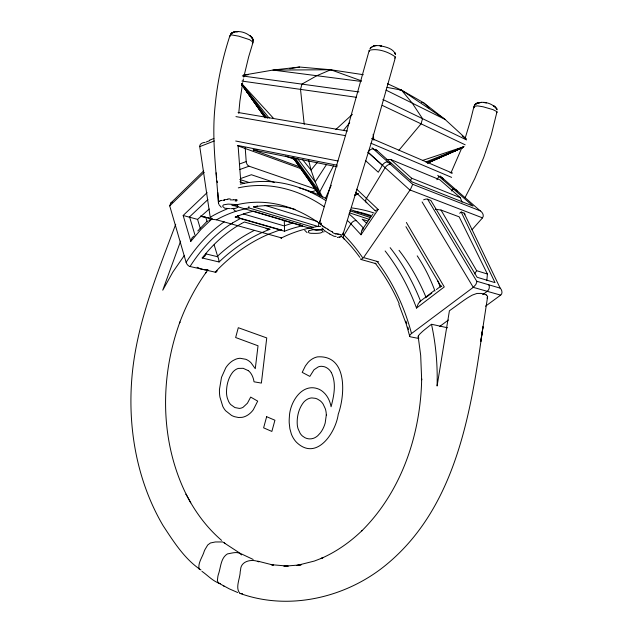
<?xml version="1.0" encoding="UTF-8"?>
<svg xmlns="http://www.w3.org/2000/svg" width="633" height="633" viewBox="0 0 633 633"><rect width="100%" height="100%" fill="white"/><g stroke="black" fill="none" stroke-linecap="round" stroke-linejoin="round"><path stroke-width="0.95" d="M319.673 222.088L345.958 133.99L369.205 50.418C377.284 47.863 388.963 51.993 395.498 57.081L371.634 141.634L343.11 233.957M486.207 294.899L487.6 296.299L487.078 298.143M423.604 199.83A4.74 2.239 -28.6 0 1 427.623 199.229L476.997 281.661L475.826 284.534L473.405 287.24L411.513 333.544A4.945 1.891 -25.9 0 0 410.516 336.851L418.809 338.465M238.752 113.315L239.891 101.193L242.7 82.662M248.951 206.311L248.785 207.853L235.911 211.287A179.076 135.114 89 0 0 216.478 219.793L212.459 219.342L210.267 217.23A183.926 138.477 89.2 0 1 227.089 208.969M486.824 280.688L487.41 274.018L459.162 216.834L440.972 210.029L435.362 209.262M319.103 222.547L318.344 226.392M343.213 233.569L343.228 233.15M369.205 50.418L369.427 51.344M487.639 296.592L480.756 341.575L482.995 326.731C471.15 411.79 456.369 507.405 385.734 565.15C345.942 597.694 289.02 611.122 239.986 593.398C234.827 587.883 240.192 578.467 240.2 571.718A49.857 30.526 -72 0 1 240.572 569.937C240.659 560.751 252.266 558.717 258.834 561.875M243.768 77.131L248.627 56.978L253.081 42.182L249.6 39.681L238.863 36.192L231.543 34.91L230.103 35.306L230.119 36.318M248.777 207.869L313.343 227.334L317.101 226.448M212.213 218.638L200.993 229.407L190.786 241.379L192.044 237.889L194.022 236.03M243.04 80.818L243.381 78.975M360.763 258.668L360.747 259.214M284.518 231.219L235.215 217.095A180.468 133.982 -83.4 0 1 253.485 211.185L302.511 225.815A170.752 131.949 -83.7 0 0 284.518 231.219L284.526 226.005L243.357 213.938M313.343 227.342A170.467 128.808 -75.9 0 0 281.535 237.905L281.471 238.15M465.033 197.607L474.734 178.712L483.818 157.174L491.343 134.671L497 111.677L492.98 109.636L483.098 106.779L477.448 105.861L473.982 106.407L470.319 121.101L465.255 137.915M406.378 222.484L444.271 286.939L416.514 308.089L418.46 303.262L420.613 301.284A202.323 159.872 87.4 0 0 390.15 247.677M395.498 57.081L394.549 58.094M229.969 35.511C222.547 58.276 217.364 81.799 215.133 105.648C211.596 138.002 216.154 170.404 218.456 202.655L218.504 202.916M319.736 221.653L319.879 221.36A14.369 3.157 23 0 1 320.314 220.87M180.642 241.086L162.752 290.191L172.872 272.032L184.425 255.336M175.713 224.28C156.509 275.513 135.106 327.221 131.545 382.459C128.254 431.627 137.788 482.299 162.776 525.105L163.061 525.58C173.553 541.579 184.796 559.414 201.009 569.993M461.259 149.182L451.036 172.714M325.307 198.77L331.217 185.303M497.15 112.12L496.557 112.666M410.382 180.888L411.616 178.197L390.672 159.484L386.882 159.611M333.551 165.909L319.728 191.941L322.601 197.116M218.599 201.872L218.709 201.69A12.027 3.023 7.8 0 1 219.263 201.159M391.669 163.575L387.989 162.072A4.732 2.785 -48.5 0 0 382.364 165.284L378.289 172.239L365.391 160.45M363.018 228.909L361.546 231.037L361.008 234.78L350.919 223.845A197.235 139.244 -89.1 0 0 347.335 220.434M204.23 172.287L169.731 205.883L186.102 262.299A4.099 2.318 52.9 0 0 190.035 266.54L190.794 265.322A181.758 121.765 -88.5 0 1 232.469 223.006M474.623 273.852L476.649 270.702L440.972 210.029M418.698 335.45L419.355 334.564A14.068 5.301 -26.2 0 1 419.924 333.915L422.48 331.494A56.756 20.747 -26.6 0 1 424.608 329.69L431.484 324.246L447.618 327.799M436.873 179.685L438.993 176.409L442.19 177.746A4.304 2.39 -52.1 0 1 443.084 179.084M326.501 164.525L315.194 181.916L319.728 191.941L295.342 158.313M372.853 214.049L362.044 229.921M361.008 234.78L378.17 209.491L356.719 189.172M372.069 147.782L412.708 184.369L410.453 189.409L363.556 257.584L378.653 261.84M451.392 190.976L453.054 188.666L456.171 189.94A4.352 2.326 -48.4 0 1 457.026 191.443M207.956 269.935L205.377 273.377L206.097 272.38C194.98 287.991 186.126 305.153 179.495 323.123L179.922 321.991C159.745 377.339 159.935 441.296 186.308 494.587L186.134 494.254C194.956 511.638 206.754 527.629 221.582 540.353M241.482 223.568L244.37 222.017L269.935 229.281L266.533 230.626A174.637 142.18 -79 0 0 221.408 259.799L219.089 261.983L202.188 257.987L204.055 255.653A179.194 124.408 -87.4 0 1 241.482 223.584M370.44 48.187C373.154 45.093 377.838 45.275 381.533 46.003L379.618 45.679M231.092 33.66L232.002 32.821L230.475 34.411C236.742 28.422 249.726 32.734 253.255 40.053L251.792 37.26L250.241 35.867L251.792 37.26L253.034 39.776M369.878 48.868L370.803 47.72M253.026 42.68L252.282 43.139M317.275 162.444L311.032 170.079L315.194 181.916L297.478 158.369M343.466 130.39L349.701 122.755M398.893 150.314L421.072 123.839L422.52 118.64L412.233 103.124L401.528 90.147L387.538 83.738M472.036 229.692L482.409 217.989C484.474 215.679 482.52 212.19 480.233 210.844L440.133 175.982M474.196 105.545C480.178 99.421 493.044 102.704 497.119 109.778M375.147 210.575L378.17 209.491M197.805 230.934L207.284 221.044M190.027 266.517L215.196 272.166L216.233 271.074A174.661 145.361 -77.3 0 1 270.196 233.553L280.387 229.755A3.853 1.899 54.4 0 0 281.74 229.431M474.56 105.007L476.696 103.29L474.948 104.477M203.644 170.95L170.665 203.201L169.731 205.883M170.768 203.098L172.532 201.927M190.786 241.379L183.159 215.473L207.11 192.654M183.222 215.497L189.275 217.143L207.925 199.545M336.131 236.402L334.169 236.331L329.848 234.068M335.735 129.607L352.383 114.351M189.307 217.143L189.275 217.143A3.83 1.891 -15.8 0 1 189.663 217.222L197.567 219.382L209.254 208.985M239.314 215.544L235.215 217.095M459.677 213.242L461.196 212.023L464.124 213.147L500.165 288.118C502.135 289.851 502.776 293.728 500.703 295.097L485.543 306.182M419.758 301.648L434.388 290.476M425.598 297.795L431.769 293.079M436.398 289.55L441.027 286.013M500.663 295.128L473.255 287.35L422.108 201.935M439.658 326.493L448.393 320.029M482.71 294.654L487.228 291.315A4.755 4.091 -70.8 0 0 488.779 284.771M231.219 33.486L232.612 32.465M309.11 230.673L312.955 229.739L320.52 230.072A4.518 1.06 0.2 0 1 322.181 230.507C323.867 231.931 320.963 233.023 319.451 233.134A5.278 1.266 -2.8 0 1 318.541 233.229L317.07 233.332A15.453 3.608 -2.8 0 1 313.905 233.371C312.441 233.11 308.018 234.012 308.445 231.449A12.391 3.529 -0.5 0 1 309.165 230.673M232.461 222.966L240.659 218.361L280.387 229.755M323.645 232.018L324.143 231.725M257.607 206.041L253.54 206.936L318.264 226.535A170.459 132.424 -66.8 0 1 320.694 226.282M203.106 257.552L202.188 257.987M219.358 201.183L220.205 200.851A8.031 1.583 0.1 0 1 220.862 200.645M337.294 237.494L341.068 236.623M354.899 195.32L357.613 194.125M428.09 162.879L463.332 147.252L427.386 163.085L463.348 147.244M354.559 195.17L358.159 193.587M354.583 195.281L358.175 193.69M427.987 162.665L463.324 147.236M427.148 162.665L463.324 147.196M339.367 237.391L340.063 237.09M437.071 158.258L439.785 157.111M441.597 156.351L463.324 147.18M425.819 161.985L463.293 147.101L455.942 149.974M209.658 140.138L213.883 138.477M206.16 142.021L209.76 140.613M210.093 216.462L199.759 146.634L214.263 140.977M239.543 163.987L246.205 161.565L245.185 147.473M239.86 169.502L249.046 166.194L315.946 189.235M363.2 228.829L363.651 228.742M207.798 269.642L205.076 269.8A36.326 19.995 52.5 0 1 203.019 269.436L202.52 269.334A33.668 18.571 52.5 0 1 199.846 268.574L198.754 268.123M240.627 178.522L251.38 174.732L274.572 182.526M422.931 160.307L464.139 146.587M310.494 192.25L316.896 190.177M292.264 223.196L284.51 225.744L284.177 220.173M257.038 150.084L253.888 150.116M289.882 68.736L299.544 67.027L330.735 69.757L363.334 74.702M243.222 75.177L272.934 70.065L299.544 67.027M374.578 45.837L376.358 45.584M322.98 229.083L316.247 230.143L233.799 205.567A177.833 126.062 82.6 0 1 320.345 224.082M243.27 75.319L248.144 74.734M224.185 200.163L224.596 200.123M233.727 208.423C235.492 208.748 239.844 207.197 237.169 205.092A4.969 1.274 1.5 0 0 235.46 204.514L228.141 204.095L223.694 204.807A5.824 1.772 0.7 0 0 223.275 205.092L222.919 205.575A16.838 5.135 1 0 0 222.887 206.659L224.778 208.249L229.708 208.613M269.88 229.288L267.886 229.209M205.084 142.385C202.362 142.433 199.26 144.269 199.759 146.634M230.23 199.87L233.332 199.917M302.511 225.815L298.317 224.406M242.566 593.762L239.986 593.398M440.497 285.942L440.726 285.958A4.732 1.764 52.3 0 1 440.892 285.981M235.88 200.028L237.446 200.131M340.689 234.764L340.143 234.708M220.616 583.689C213.424 581.83 207.917 575.452 201.959 571.354M421.538 102.451L423.461 102.657L445.046 119.415L466.141 138.769M361.206 81.428L272.934 70.065L330.735 69.757L361.324 80.795M399.589 89.894L401.528 90.147L423.461 102.657L429.174 107.974M242.304 75.936L358.958 91.951M241.956 81.071L356.316 97.292M380.346 45.805C385.94 46.953 393.481 48.48 395.562 54.62L394.865 52.808L395.562 54.62M238.071 112.492L347.375 131.063M235.943 116.607L345.642 135.676M483.96 102.538L486.405 103.005M450.063 172.603L452.294 173.054M387.048 87.378L401.528 90.147L445.046 119.415L386.035 90.115M235.713 141.017L338.069 161.019M237.604 145.432L337.286 165.26M300.224 167.033L253.247 149.966L337.136 166.764M253.754 150.092L253.247 149.966M200.542 216.082L209.958 218.306L200.4 216.312M441.755 286.393L440.449 286.037M205.685 253.841L217.799 256.761M216.478 219.793L281.535 237.905M376.042 263.692L361.079 259.514L363.002 258.256A184.235 129.939 -89.1 0 0 344.067 235.088A184.258 129.947 -89.1 0 0 343.205 234.234M477.021 281.321L500.205 288.157M257.75 561.131L273.385 565.111L271.288 564.668L288.165 566.147L283.916 566.226L301.102 564.842L296.964 565.435L314.356 561.052L322.933 557.752L321.176 558.441C336.432 551.754 350.207 542.03 362.163 530.486L361.815 530.85C401.694 491.224 420.636 434.301 421.673 378.874L421.657 379.8L420.684 355.358L418.223 336.867M265.077 205.345L317.275 221.439M476.649 270.702L487.41 274.018M239.915 181.766L244.56 183.277M367.726 221.036L362.218 219.232L366.887 223.481M239.772 179.456L249.086 182.502M349.361 212.783L369.403 219.406M349.796 210.71L370.408 217.578M350.698 209.673L370.788 216.391M337.444 234.052L335.933 233.474M237.525 145.717L301.387 168.813M285.499 156.058L294.527 159.389M427.631 199.221L430.836 200.439L477.124 277.27L495.03 282.635L461.196 212.023M410.057 189.987L482.52 217.871M412.7 184.298L480.233 210.844M411.616 178.197L460.397 197.733L462.019 202.251M237.707 592.528L229.32 588.864L218.243 582.89L217.388 580.643L217.863 576.536A49.002 29.023 -61.9 0 1 218.227 574.883C220.846 567.999 220.45 558.116 227.413 553.922C231.662 553.266 238.586 550.71 241.466 554.935M390.672 159.484L439.911 179.843L460.397 197.733M377.228 150.638L373.454 149.056A4.684 2.856 -52.4 0 0 368.089 152.252L409.955 190.129M253.176 559.461L239.97 553.226L222.705 541.943L215.347 541.967L210.441 542.979L207.703 545.021L204.957 549.602A48.076 27.132 -52.6 0 0 204.261 551.137C202.663 556.953 197.433 563.228 199.237 569.304M370.954 143.24L451.614 177.367M371.626 138.461L451.986 172.959M382.269 105.387L465.184 144.815M382.886 99.5L466.561 139.925M332.507 70.619L330.735 69.757L316.809 75.715L301.941 84.118L300.525 89.38L304.22 124.377M332.547 231.86L331.605 231.346M328.582 229.676L327.854 229.273M307.108 232.643L304.718 230.309M223.275 585.739L224.153 586.237M325.584 227.959L323.954 226.954M221.297 207.331L218.955 204.625M474.568 107.752L473.753 106.803M322.703 226.084L323.004 226.305A8.735 1.946 26.7 0 0 324.017 226.954M248.31 370.645L243.167 368.319L238.412 368.406A15.453 11.275 -83.2 0 0 235.326 369.862A16.355 11.948 -83.2 0 0 232.556 372.41C227.975 378.407 226.218 386.304 226.559 393.758A18.586 13.57 -83.6 0 0 227.382 398.268L228.6 401.433A16.213 11.829 -83.6 0 0 230.744 404.606L234.906 407.565L239.361 408.404A14.868 10.856 -83.7 0 0 243.072 407.288L247.416 403.229L250.676 397.089L257.694 401.124L253.303 409.757A24.046 17.582 -83.7 0 1 248.951 414.235A25.241 18.444 -83.7 0 1 247.305 415.351A24.204 17.692 -83.7 0 1 242.059 417.345L238.396 417.487L234.606 416.696A37.972 27.781 -83 0 1 231.496 415.39L225.633 410.754A24.909 18.167 -83.6 0 1 222.792 406.418L219.936 397.105A30.337 22.187 -83.5 0 1 219.453 389.445L221.503 377.347L225.815 367.741A25.573 18.658 -83.2 0 1 229.502 363.287L230.341 362.543A28.184 20.588 -83.3 0 1 232.968 360.612L235.642 359.259A23.492 17.138 -83.1 0 1 240.176 358.286L245.746 359.275A24.632 17.977 -83.2 0 1 250.969 362.717L255.281 368.691L258.027 345.784L235.642 337.531L238.293 327.704L266.746 337.927L261.382 383.084L254.023 381.802A18.871 13.784 -83.4 0 0 251.23 373.905A16.213 11.853 -83.3 0 0 248.31 370.653M216.162 172.833L216.636 177.628M462.122 135.881L465.999 138.936M204.57 216.684L205.931 217.839L207.062 221.582M437.72 175.309L473.033 206.073L412.233 181.995L375.773 149.333M367.939 152.237L382.364 165.284M341.084 235.903L344.518 239.234A179.4 126.663 -89.2 0 1 359.813 257.33M355.675 192.187L375.591 211.121M349.005 213.946A201.001 142.512 -89 0 1 356.411 220.703L363.682 228.299M241.687 83.564L273.598 118.434M224.406 542.687L224.889 543.51M241.489 83.714L269.183 118.11M302.424 159.374L311.032 170.079L308.603 160.046M385.117 250.945C397.579 266.968 407.486 284.913 414.884 303.8M241.98 84.585L267.371 118.331M241.941 84.608L253.564 100.41M292.731 157.332L319.76 195.763M264.713 116.883L241.885 84.687L265.733 117.485M241.901 84.68L265.425 117.675M294.116 157.918L321.651 196.547M294.962 159.54L297.819 163.567M300.675 167.595L302.384 170.008M306.38 175.642L308.659 178.862M292.905 157.308L320.116 196.04M312.085 183.689L317.608 192.843M405.919 226.646L440.726 285.958M281.012 238.253L280.799 237.723M322.039 228.102L324.215 230.372A6.322 1.266 33.3 0 0 325.101 231.021L326.573 232.026A18.128 3.45 33.3 0 0 329.833 234.028M186.134 494.254L190.739 502.831M331.288 372.441C336.59 383.179 333.995 395.712 331.083 406.742C330.054 401.227 327.601 395.807 323.305 392.064A26.27 20.327 -85.2 0 0 319.032 389.24C302.234 382.039 289.732 402.264 289.376 416.925A34.269 26.61 -85.6 0 0 289.218 422.923L289.882 428.77L291.346 434.001A25.431 19.639 -85.7 0 0 293.617 438.574A26.214 20.256 -85.7 0 0 296.616 442.404C316.492 461.473 335.712 432.814 338.244 414.243C345.104 395.158 347.81 354.796 317.513 356.877A22.82 17.748 -82.8 0 0 312.417 358.864A22.741 17.692 -82.8 0 0 307.923 362.59L305.375 365.969L302.202 372.362L309.83 376.398L314.015 369.751L318.288 366.895A14.322 11.157 -82.9 0 1 321.849 366.317L324.278 366.729A18.579 14.464 -83.2 0 1 325.853 367.338A16.846 13.119 -83.1 0 1 331.304 372.426M253.208 40.48L252.306 37.996L253.24 40.979M398.83 304.212L406.299 324.238L409.693 336.155M415.129 304.433L415.367 305.059M415.604 305.676L415.952 306.594M416.182 307.195L416.514 308.089M214.168 244.939L217.578 256.151A179.289 145.574 -79.1 0 1 254.395 230.357M197.567 219.382L200.36 228.711M189.663 217.222L194.964 235.065M431.682 325.164C435.971 345.127 437.704 365.621 437.087 386.027L449.414 310.787L463.783 300.406A55.158 20.383 -27.4 0 1 468.428 297.336L471.514 295.532A12.138 4.645 -27.4 0 1 472.527 295.018L476.965 293.443L481.167 293.419A46.636 17.7 -26.6 0 1 483.185 293.847L484.087 294.092A43.131 16.363 -26.7 0 1 486.223 294.891M252.923 39.214L253.327 41.303M217.135 180.975L217.388 182.652M219.034 261.287L219.089 261.983M373.169 134.259L373.858 140.115M240.872 182.913L238.143 146.263M217.871 192.646L218.456 202.655M198.746 268.076A8.063 4.518 53.1 0 1 197.132 267.245M418.745 337.84A9.756 3.687 -26.1 0 1 418.445 335.53M186.11 262.299A186.49 124.93 -88.4 0 1 224.248 221.811M217.04 270.584A3.996 2.208 53.8 0 1 215.204 272.198M240.69 218.472A4.035 2.105 54.5 0 1 237.66 215.877M217.839 256.705A4.748 1.013 70.5 0 1 218.978 261.176M267.83 229.019A4.929 4.55 17.4 0 1 265.995 228.64M205.852 254.165A4.819 3.94 -10.2 0 1 203.058 257.362M208.898 220.695A203.43 137.29 -88.3 0 1 211.375 218.393M249.046 166.194A4.225 2.611 73.9 0 1 246.237 161.573M235.911 211.287A4.162 2.635 71.5 0 1 233.245 208.289M390.711 164.548A4.748 2.785 -48.5 0 0 385.133 167.674L366.436 198.374A4.66 2.722 -47 0 0 366.792 202.75M344.518 239.234A4.558 2.643 -45.3 0 1 344.067 235.088L350.919 223.845A4.589 2.667 -45.8 0 1 356.411 220.703M417.21 255.843A196.539 142.401 -77.5 0 1 434.982 291.061M399.035 250.32A199.624 157.031 89.5 0 1 425.811 296.806M464.116 213.147A4.534 2.026 -28.9 0 1 464.709 214.769M376.944 261.31A185.683 146.476 87.3 0 1 411.505 333.544M375.163 263.122A180.896 143.074 87 0 1 399.17 303.674M405.903 321.097A180.896 143.074 87 0 1 406.75 323.661M407.826 327.103A180.896 143.074 87 0 1 408.601 329.698M437.466 280.292A195.518 140.17 -75.8 0 1 440.394 287.24M233.799 205.598A4.241 2.936 -88.5 0 1 231.828 205.108M240.287 184.187A198.382 141.396 82.8 0 1 325.726 200.519M238.285 187.874A194.513 138.049 82.6 0 1 324.143 206.714M299.251 187.874A196.831 141.301 82.7 0 1 326.217 198.651M355.018 211.343A187.273 145.361 -67.2 0 1 370.724 215.426M351.972 207.956A190.937 148.549 -67.6 0 1 374.222 213.068M253.54 206.912A175.681 125.556 82.1 0 1 295.041 209.388M331.937 231.765A21.585 1.638 29.4 0 1 328.495 229.858M327.941 229.209A13.04 1.147 29.2 0 1 325.829 227.999M322.893 226.108A10.492 2.603 25.7 0 1 321.817 225.269M321.176 224.976A8.925 2.477 23.8 0 1 320.535 224.248M321.477 224.493A15.58 3.22 31.5 0 1 320.338 223.014M321.311 223.639A23.192 4.526 36.3 0 1 320.812 222.8M343.252 232.659A21.158 5.436 27.7 0 1 343.3 233.181M343.133 233.561A17.874 4.605 27.2 0 1 342.872 234.368M342.817 234.337A11.054 2.841 25.4 0 1 341.005 234.978M339.755 234.345A10.761 3.165 27.5 0 1 338.291 234.004M338.584 234.337A10.057 3.529 31 0 1 337.405 233.981M336.131 234.202A19.409 8.308 33.8 0 1 332.499 232.517M218.417 202.655A20.034 5.088 8.4 0 1 218.662 201.88M220.957 200.566A9.645 1.693 -1.3 0 1 222.23 200.329M223.188 200.4A8.205 1.155 -2.9 0 1 224.462 200.257M224.003 199.735A14.29 3.909 0.4 0 1 227.856 199.474M227.698 198.936A21.182 7.39 0.3 0 1 230.206 198.897M233.617 199.712A13.206 1.772 0.6 0 1 236.465 199.854M235.112 200.962A9.337 0.981 1 0 1 236.615 201.041M218.781 203.834A17.882 4.85 -14.2 0 1 218.599 202.892M233.783 208.494A13.681 3.569 -1.7 0 1 230.713 208.653M326.304 415.011L325.18 423.042A25.486 19.647 -85.2 0 1 320.401 432.845L317.877 435.607A17.479 13.515 -85.7 0 1 313.248 438.368A17.811 13.768 -85.6 0 1 304.916 437.688L302.527 436.09A15.311 11.829 -85.8 0 1 300.129 433.296L298.08 428.77A17.914 13.855 -85.7 0 1 297.312 425.186C296.624 417.234 298.594 408.696 303.579 402.359A16.949 13.127 -85.2 0 1 305.296 400.673A17.423 13.491 -85.3 0 1 307.171 399.368L307.812 399.019A15.849 12.272 -85.2 0 1 311.808 397.928L315.321 398.315A22.274 17.226 -85.6 0 1 317.465 399.099L319.997 400.634A17.091 13.238 -85.3 0 1 323.083 404.004L325.275 408.657A17.605 13.633 -85.3 0 1 326.272 414.061L326.304 415.011M266.651 416.704L263.613 427.837L271.858 431.437L274.928 420.233L266.651 416.704M477.314 102.965L476 103.606L481.555 102.34L477.314 102.965M373.502 46.177L372.03 46.818L374.016 45.972L373.502 46.177M234.36 31.864L233.102 32.212L234.97 31.729L234.36 31.864M237.074 31.658L235.618 31.658L237.794 31.666L237.074 31.658M495.18 106.89L493.637 105.782L495.18 106.89M265.116 117.778L241.869 84.695L265.037 117.785M496.676 108.71L496.122 107.832L496.945 109.232L496.676 108.71"/></g></svg>
